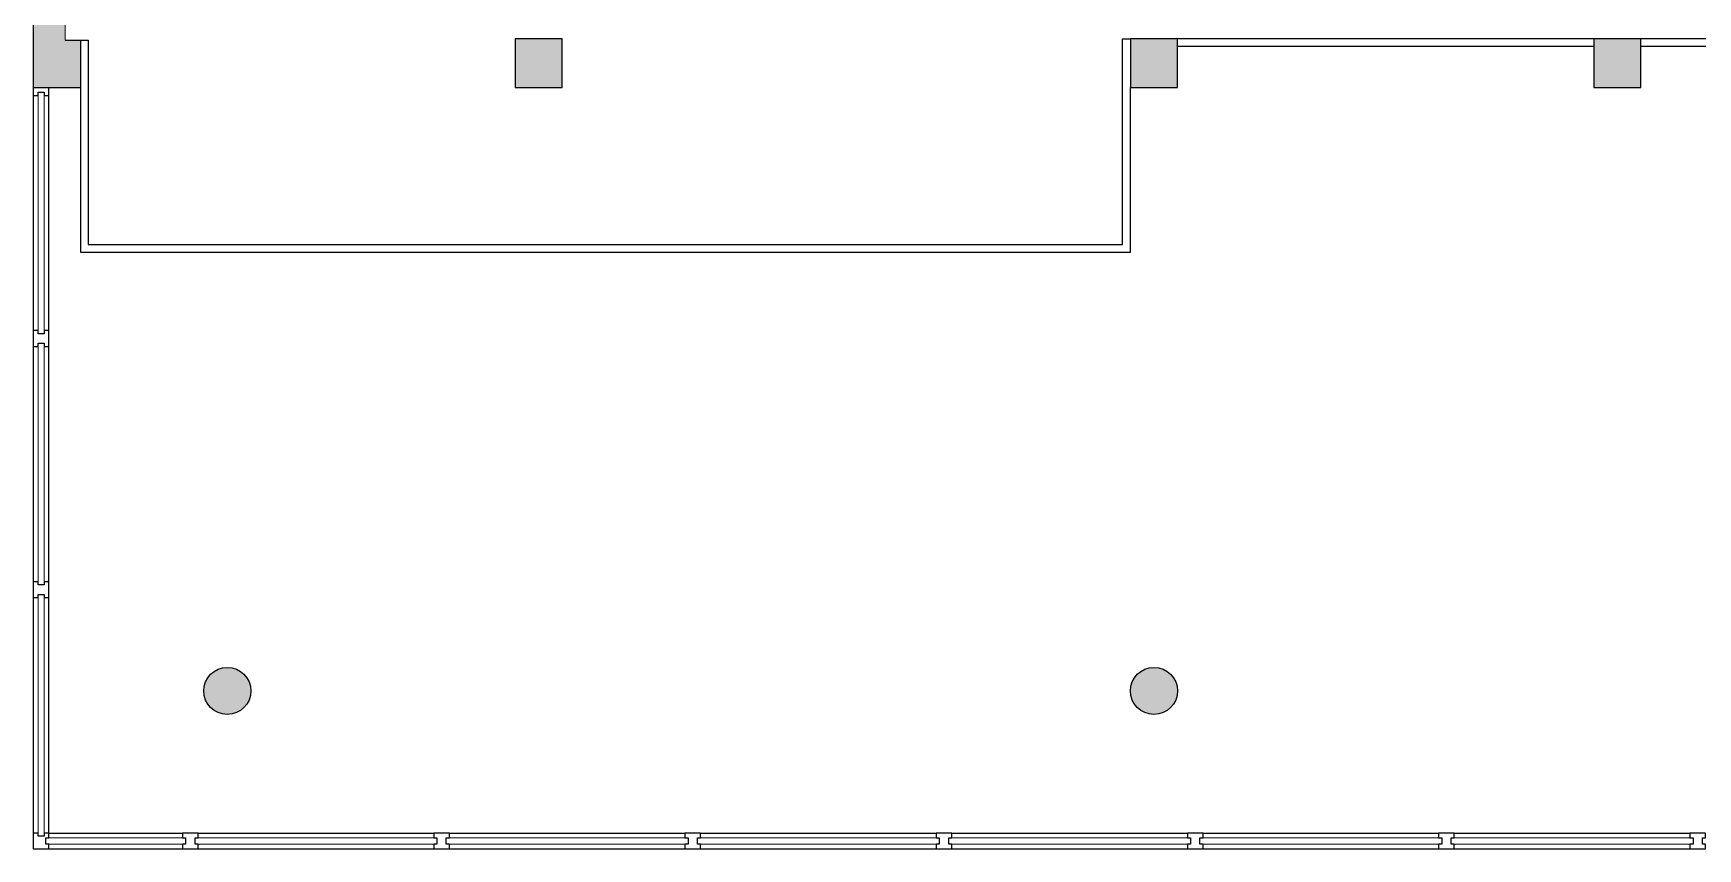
# Model space of a CAD drawing. Header units: millimetres. Extents: x 1227 to 9591, y 2506 to 9588.
# Drawn here: x 3474 to 4534, y 6062 to 6582 of the extents above; entities that cross this region are included whole.
import ezdxf

# ---------------------------------------------------------------- set-up
doc = ezdxf.new("R2010")
doc.units = ezdxf.units.MM
doc.layers.add('0-construction line', color=1, linetype='Continuous', lineweight=0)
for name, color, linetype in [('glass', 4, 'Continuous'), ('linee a vista', 5, 'Continuous'), ('sectioned walls', 7, 'Continuous')]:
    doc.layers.add(name, color=color, linetype=linetype)

msp = doc.modelspace()

# ---------------------------------------------------------------- hatches: boundary and pattern name
at = {"layer": 'sectioned walls'}
h = msp.add_hatch(color=256, dxfattribs=at)
h.dxf.hatch_style = 1
h.paths.add_polyline_path([(3840.7, 7052.135), (3473.683, 7052.133), (3473.685, 6546.995), (3503.685, 6546.995), (3503.685, 6577.089), (3493.945, 6577.089), (3493.945, 7007.141), (3850.731, 7007.135), (3850.7, 7017.17), (3840.7, 7017.17)])
h.paths.add_polyline_path([(4264.95, 7052.136), (3940.928, 7052.135), (3940.928, 7017.414), (3930.928, 7017.414), (3930.959, 7007.135), (4172.41, 7007.135), (4172.41, 6667.914), (4192.415, 6667.921), (4192.385, 6677.914), (4182.415, 6677.914), (4182.415, 7007.135), (4264.95, 7007.135)])
h.paths.add_polyline_path([(4870.166, 6678.189), (4649.241, 6677.914), (4649.234, 6687.91), (4639.269, 6687.941), (4639.241, 6677.914), (4272.612, 6677.914), (4272.644, 6667.949), (4870.135, 6668.159)])
h.paths.add_polyline_path([(4980.332, 6677.914), (4970.363, 6677.914), (4970.334, 6916.879), (4960.37, 6916.91), (4960.363, 6677.914), (4950.393, 6677.914), (4950.363, 6667.914), (4980.363, 6667.914)])
h.paths.add_polyline_path([(5441.589, 6829.608), (5421.543, 6829.608), (5422.284, 6677.914), (5060.56, 6678.193), (5060.591, 6667.914), (5422.284, 6667.914), (5422.174, 6578.183), (5382.738, 6578.086), (5352.738, 6578.086), (5352.738, 6546.995), (5382.738, 6547.081), (5382.738, 6568.086), (5422.162, 6568.183), (5421.543, 6062.137), (5441.589, 6062.137)])
h = msp.add_hatch(color=256, dxfattribs=at)
h.dxf.hatch_style = 1
h.paths.add_polyline_path([(3810.53, 6578.086), (3780.53, 6578.086), (3780.53, 6546.995), (3810.53, 6547.081)])
h.paths.add_polyline_path([(4202.409, 6578.086), (4172.409, 6578.086), (4172.409, 6546.995), (4202.409, 6547.081)])
h.paths.add_polyline_path([(4497.491, 6578.043), (4467.491, 6578.043), (4467.491, 6546.952), (4497.491, 6547.038)])
h.paths.add_polyline_path([(4792.574, 6578.086), (4762.574, 6578.086), (4762.574, 6546.995), (4792.574, 6547.081)])
h.paths.add_polyline_path([(5087.656, 6578.086), (5057.656, 6578.086), (5057.656, 6546.995), (5087.656, 6547.081)])
h = msp.add_hatch(color=256, dxfattribs=at)
h.dxf.hatch_style = 1
h.paths.add_polyline_path([(5382.738, 6162.206, 1), (5352.738, 6162.206, 1)])
h.paths.add_polyline_path([(4762.574, 6162.423, 1), (4792.574, 6162.423, 1)])
h.paths.add_polyline_path([(4172.409, 6162.634, 1), (4202.409, 6162.634, 1)])
h.paths.add_polyline_path([(3582.244, 6162.634, 1), (3612.244, 6162.634, 1)])

# ---------------------------------------------------------------- linework, layer by layer
for p, q in [((3473.683, 7052.133), (3473.685, 6546.995)), ((3493.945, 6577.089), (3503.685, 6577.089)), ((3503.685, 6577.089), (3503.685, 6546.995)), ((3810.53, 6578.086), (3780.53, 6578.086)), ((3780.53, 6578.086), (3780.53, 6546.995)), ((3810.53, 6546.995), (3810.53, 6578.086)), ((4172.409, 6578.086), (4172.409, 6546.995)), ((4202.409, 6578.086), (4172.409, 6578.086)), ((4202.409, 6546.995), (4202.409, 6578.086)), ((4467.491, 6578.043), (4467.491, 6546.952)), ((4497.491, 6578.043), (4467.491, 6578.043)), ((4497.491, 6546.952), (4497.491, 6578.043)), ((3473.685, 6546.995), (3503.685, 6546.995)), ((3780.53, 6546.995), (3810.53, 6547.081)), ((4172.409, 6546.995), (4202.409, 6547.081)), ((4467.491, 6546.952), (4497.491, 6547.038))]:
    msp.add_line(p, q)
at = {"layer": '0-construction line', "color": 0, "lineweight": 0}
msp.add_line((3493.945, 6577.089), (3493.945, 7007.141), dxfattribs=at)
at = {"layer": 'glass', "color": 8}
for p, q in [((3473.685, 6541.995), (3473.685, 6392.104)), ((3483.685, 6392.104), (3483.685, 6541.995)), ((3473.685, 6382.104), (3473.685, 6232.104)), ((3483.685, 6232.104), (3483.685, 6382.104)), ((3473.685, 6222.104), (3473.685, 6072.104)), ((3483.685, 6072.104), (3483.685, 6222.104)), ((3483.685, 6072.104), (3568.685, 6072.104)), ((3578.685, 6072.104), (3728.685, 6072.104)), ((3738.685, 6072.104), (3888.685, 6072.104)), ((3898.685, 6072.104), (4048.685, 6072.104)), ((4058.685, 6072.104), (4208.685, 6072.104)), ((4218.685, 6072.104), (4368.685, 6072.104)), ((4378.685, 6072.104), (4528.685, 6072.104)), ((3483.685, 6062.104), (3568.685, 6062.104)), ((3578.685, 6062.104), (3728.685, 6062.104)), ((3738.685, 6062.104), (3888.685, 6062.104)), ((3898.685, 6062.104), (4048.685, 6062.104)), ((4058.685, 6062.104), (4208.685, 6062.104)), ((4218.685, 6062.104), (4368.685, 6062.104)), ((4378.685, 6062.104), (4528.685, 6062.104))]:
    msp.add_line(p, q, dxfattribs=at)
at = {"layer": 'glass', "color": 4, "linetype": 'Continuous', "lineweight": 0}
for p, q in [((3476.685, 6541.995), (3476.685, 6391.995)), ((3480.685, 6541.995), (3480.685, 6391.995)), ((3476.685, 6232.104), (3476.685, 6382.104)), ((3480.685, 6232.104), (3480.685, 6382.104)), ((3476.685, 6072.104), (3476.685, 6222.104)), ((3480.685, 6072.104), (3480.685, 6222.104)), ((3483.685, 6069.104), (3568.685, 6069.104)), ((3483.685, 6065.104), (3568.685, 6065.104)), ((3578.685, 6069.104), (3728.685, 6069.104)), ((3578.685, 6065.104), (3728.685, 6065.104)), ((3738.685, 6069.104), (3888.685, 6069.104)), ((3738.685, 6065.104), (3888.685, 6065.104)), ((3898.685, 6069.104), (4048.685, 6069.104)), ((3898.685, 6065.104), (4048.685, 6065.104)), ((4058.685, 6069.104), (4208.685, 6069.104)), ((4058.685, 6065.104), (4208.685, 6065.104)), ((4218.685, 6069.104), (4368.685, 6069.104)), ((4218.685, 6065.104), (4368.685, 6065.104)), ((4378.685, 6069.104), (4528.685, 6069.104)), ((4378.685, 6065.104), (4528.685, 6065.104))]:
    msp.add_line(p, q, dxfattribs=at)
at = {"layer": 'linee a vista'}
for p, q in [((3503.685, 6577.089), (3508.685, 6577.089)), ((3508.685, 6577.089), (3508.685, 6447.038)), ((4167.409, 6447.038), (4167.409, 6578.086)), ((4167.409, 6578.086), (4172.409, 6578.086)), ((4467.491, 6578.086), (4202.409, 6578.086)), ((4467.491, 6573.086), (4202.409, 6573.086)), ((4762.574, 6578.086), (4497.491, 6578.086)), ((4762.574, 6573.086), (4497.491, 6573.086)), ((3503.685, 6546.995), (3503.691, 6442.038)), ((4172.409, 6442.038), (4172.409, 6546.995)), ((3508.685, 6447.038), (4167.409, 6447.038)), ((3503.691, 6442.038), (4172.409, 6442.038))]:
    msp.add_line(p, q, dxfattribs=at)
at = {"layer": 'sectioned walls'}
for p, q in [((3473.685, 6546.995), (3473.685, 6541.995)), ((3473.685, 6541.995), (3476.685, 6541.995)), ((3476.685, 6541.995), (3476.685, 6543.995)), ((3476.685, 6543.995), (3480.685, 6543.995)), ((3480.685, 6543.995), (3480.685, 6541.995)), ((3480.685, 6541.995), (3483.685, 6541.995)), ((3483.685, 6541.995), (3483.685, 6546.995))]:
    msp.add_line(p, q, dxfattribs=at)
for points in [[(3473.685, 6392.104), (3473.685, 6382.104), (3476.685, 6382.104), (3476.685, 6384.104), (3480.685, 6384.104), (3480.685, 6382.104), (3483.685, 6382.104), (3483.685, 6392.104), (3480.685, 6392.104), (3480.685, 6390.104), (3476.685, 6390.104), (3476.685, 6392.104)], [(3473.685, 6232.104), (3473.685, 6222.104), (3476.685, 6222.104), (3476.685, 6224.104), (3480.685, 6224.104), (3480.685, 6222.104), (3483.685, 6222.104), (3483.685, 6232.104), (3480.685, 6232.104), (3480.685, 6230.104), (3476.685, 6230.104), (3476.685, 6232.104)], [(3473.685, 6062.104), (3483.685, 6062.104), (3483.685, 6065.104), (3481.685, 6065.104), (3481.685, 6069.104), (3483.685, 6069.104), (3483.685, 6072.104), (3480.685, 6072.104), (3480.685, 6070.104), (3476.685, 6070.104), (3476.685, 6072.104), (3473.685, 6072.104)], [(3578.685, 6072.104), (3568.685, 6072.104), (3568.685, 6069.104), (3570.685, 6069.104), (3570.685, 6065.104), (3568.685, 6065.104), (3568.685, 6062.104), (3578.685, 6062.104), (3578.685, 6065.104), (3576.685, 6065.104), (3576.685, 6069.104), (3578.685, 6069.104)], [(3738.685, 6072.104), (3728.685, 6072.104), (3728.685, 6069.104), (3730.685, 6069.104), (3730.685, 6065.104), (3728.685, 6065.104), (3728.685, 6062.104), (3738.685, 6062.104), (3738.685, 6065.104), (3736.685, 6065.104), (3736.685, 6069.104), (3738.685, 6069.104)], [(3898.685, 6072.104), (3888.685, 6072.104), (3888.685, 6069.104), (3890.685, 6069.104), (3890.685, 6065.104), (3888.685, 6065.104), (3888.685, 6062.104), (3898.685, 6062.104), (3898.685, 6065.104), (3896.685, 6065.104), (3896.685, 6069.104), (3898.685, 6069.104)], [(4058.685, 6072.104), (4048.685, 6072.104), (4048.685, 6069.104), (4050.685, 6069.104), (4050.685, 6065.104), (4048.685, 6065.104), (4048.685, 6062.104), (4058.685, 6062.104), (4058.685, 6065.104), (4056.685, 6065.104), (4056.685, 6069.104), (4058.685, 6069.104)], [(4218.685, 6072.104), (4208.685, 6072.104), (4208.685, 6069.104), (4210.685, 6069.104), (4210.685, 6065.104), (4208.685, 6065.104), (4208.685, 6062.104), (4218.685, 6062.104), (4218.685, 6065.104), (4216.685, 6065.104), (4216.685, 6069.104), (4218.685, 6069.104)], [(4378.685, 6072.104), (4368.685, 6072.104), (4368.685, 6069.104), (4370.685, 6069.104), (4370.685, 6065.104), (4368.685, 6065.104), (4368.685, 6062.104), (4378.685, 6062.104), (4378.685, 6065.104), (4376.685, 6065.104), (4376.685, 6069.104), (4378.685, 6069.104)], [(4538.685, 6072.104), (4528.685, 6072.104), (4528.685, 6069.104), (4530.685, 6069.104), (4530.685, 6065.104), (4528.685, 6065.104), (4528.685, 6062.104), (4538.685, 6062.104), (4538.685, 6065.104), (4536.685, 6065.104), (4536.685, 6069.104), (4538.685, 6069.104)]]:
    msp.add_lwpolyline(points, close=True, dxfattribs=at)
for centre in [(3597.244, 6162.634), (4187.409, 6162.634)]:
    msp.add_circle(centre, 15, dxfattribs=at)

doc.saveas('drawing.dxf')
